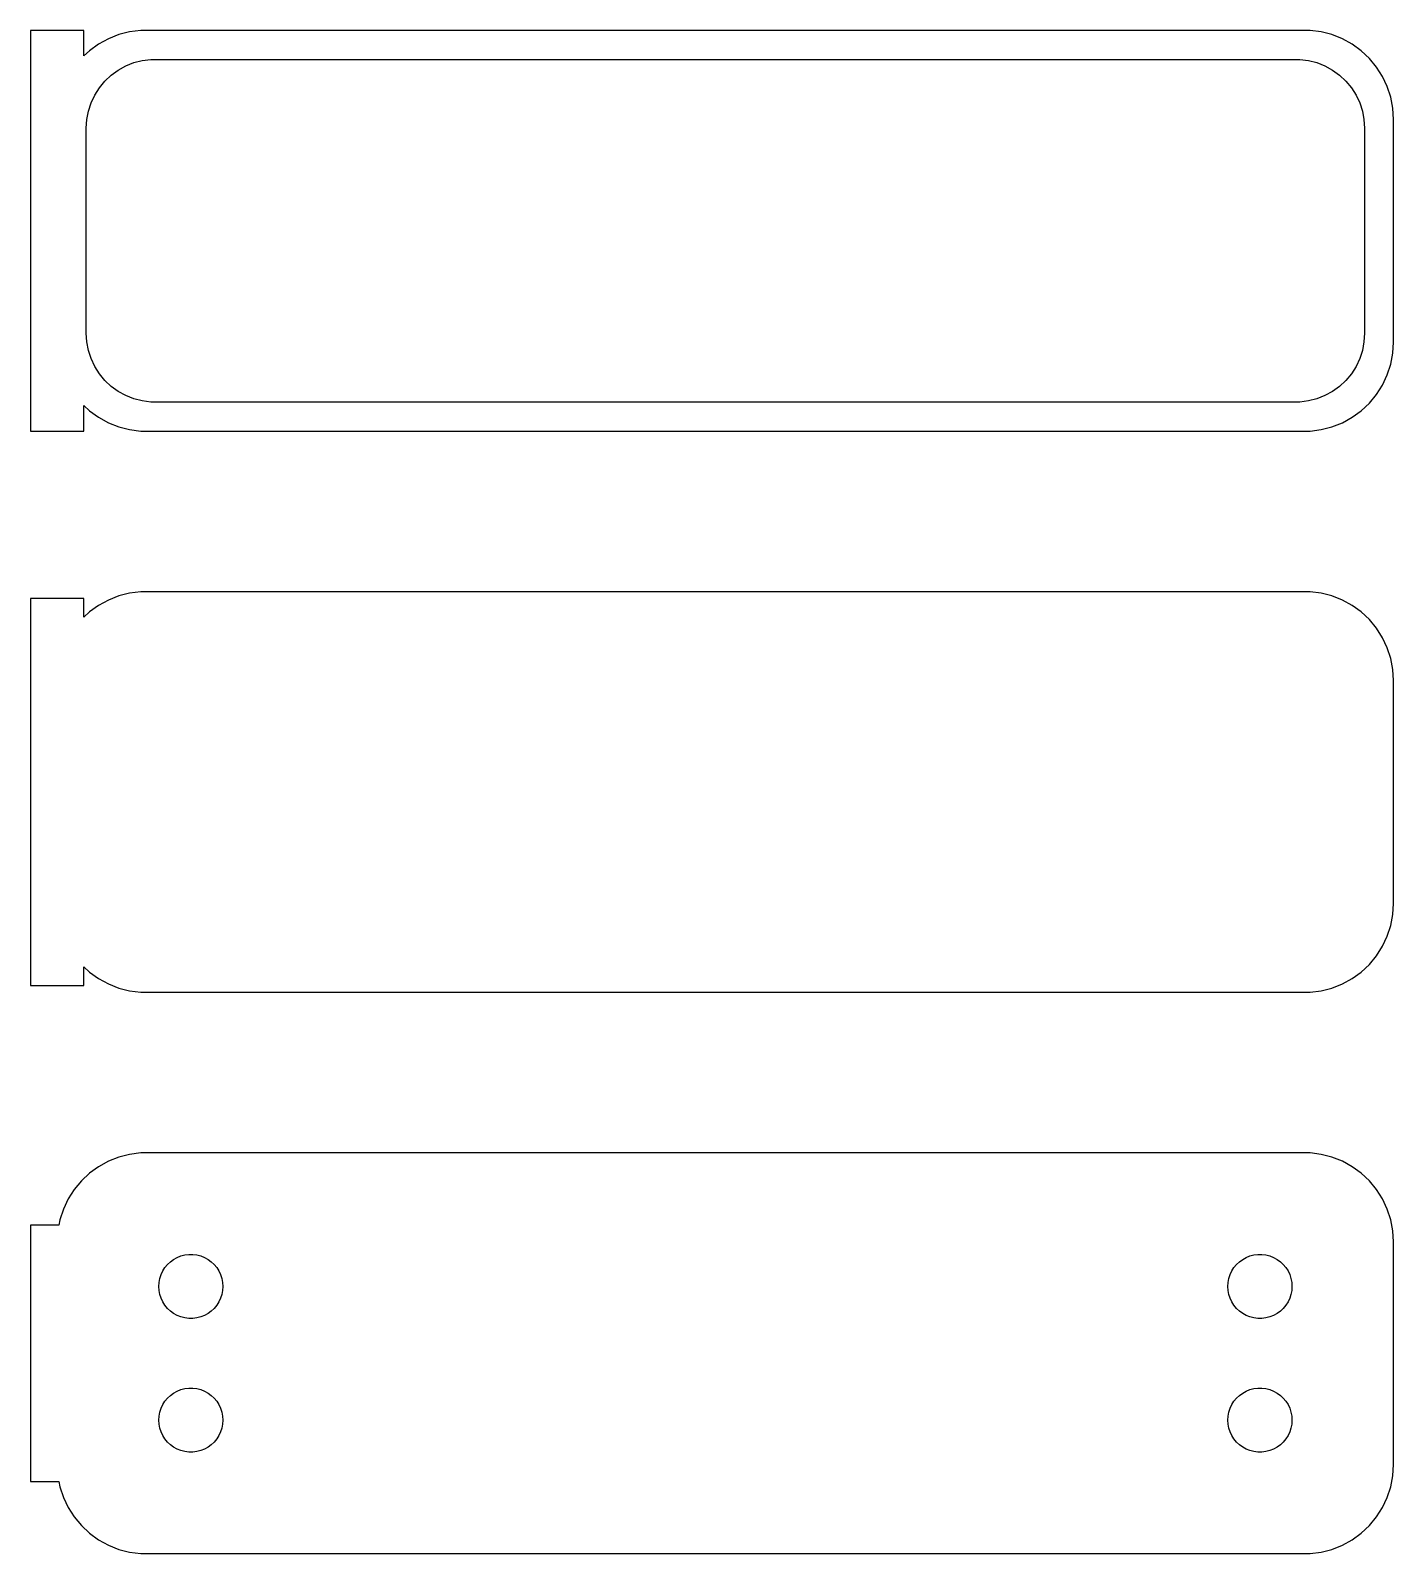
# Model space of a CAD drawing. Header units: metres. Extents: x -39 to 37.5, y 51.8 to 137.2.
import ezdxf

# ---------------------------------------------------------------- set-up
doc = ezdxf.new("R2010")
doc.units = ezdxf.units.M

msp = doc.modelspace()

# ---------------------------------------------------------------- linework, layer by layer
for p, q in [((-36, 137.24), (-39, 137.24)), ((-39, 137.24), (-39, 114.76)), ((-36, 135.809), (-36, 137.24)), ((-34.6289, 136.774), (-35.1791, 136.472)), ((-34.0451, 137.005), (-34.6289, 136.774)), ((-33.4369, 137.161), (-34.0451, 137.005)), ((-32.8139, 137.24), (-33.4369, 137.161)), ((32.8139, 137.24), (-32.8139, 137.24)), ((33.4369, 137.161), (32.8139, 137.24)), ((34.0451, 137.005), (33.4369, 137.161)), ((34.6289, 136.774), (34.0451, 137.005)), ((35.1791, 136.472), (34.6289, 136.774)), ((-35.6871, 136.103), (-36, 135.809)), ((-35.1791, 136.472), (-35.6871, 136.103)), ((35.6871, 136.103), (35.1791, 136.472)), ((36.1448, 135.673), (35.6871, 136.103)), ((-34.0751, 135.02), (-33.6489, 135.254)), ((-33.6489, 135.254), (-33.1967, 135.433)), ((-33.1967, 135.433), (-32.7256, 135.554)), ((-32.7256, 135.554), (-32.2432, 135.615)), ((-32.2432, 135.615), (32.2432, 135.615)), ((32.2432, 135.615), (32.7256, 135.554)), ((32.7256, 135.554), (33.1967, 135.433)), ((33.1967, 135.433), (33.6489, 135.254)), ((33.6489, 135.254), (34.0751, 135.02)), ((36.5451, 135.189), (36.1448, 135.673)), ((36.8815, 134.659), (36.5451, 135.189)), ((-35.133, 134.026), (-34.823, 134.401)), ((-34.823, 134.401), (-34.4685, 134.734)), ((-34.4685, 134.734), (-34.0751, 135.02)), ((34.0751, 135.02), (34.4685, 134.734)), ((34.4685, 134.734), (34.823, 134.401)), ((34.823, 134.401), (35.133, 134.026)), ((37.1489, 134.091), (36.8815, 134.659)), ((-35.6007, 133.176), (-35.3936, 133.616)), ((-35.3936, 133.616), (-35.133, 134.026)), ((35.133, 134.026), (35.3936, 133.616)), ((35.3936, 133.616), (35.6007, 133.176)), ((37.3429, 133.493), (37.1489, 134.091)), ((37.4606, 132.877), (37.3429, 133.493)), ((-35.8421, 132.235), (-35.751, 132.713)), ((-35.751, 132.713), (-35.6007, 133.176)), ((35.6007, 133.176), (35.751, 132.713)), ((35.751, 132.713), (35.8421, 132.235)), ((37.5, 132.25), (37.4606, 132.877)), ((-35.8726, 131.75), (-35.8421, 132.235)), ((-35.8726, 120.25), (-35.8726, 131.75)), ((35.8421, 132.235), (35.8726, 131.75)), ((35.8726, 131.75), (35.8726, 120.25)), ((37.5, 119.75), (37.5, 132.25)), ((-35.8421, 119.765), (-35.8726, 120.25)), ((-35.751, 119.287), (-35.8421, 119.765)), ((35.8421, 119.765), (35.751, 119.287)), ((35.8726, 120.25), (35.8421, 119.765)), ((37.4606, 119.123), (37.5, 119.75)), ((-35.6007, 118.824), (-35.751, 119.287)), ((-35.3936, 118.384), (-35.6007, 118.824)), ((35.6007, 118.824), (35.3936, 118.384)), ((35.751, 119.287), (35.6007, 118.824)), ((37.3429, 118.507), (37.4606, 119.123)), ((-35.133, 117.974), (-35.3936, 118.384)), ((-34.823, 117.599), (-35.133, 117.974)), ((35.133, 117.974), (34.823, 117.599)), ((35.3936, 118.384), (35.133, 117.974)), ((37.1489, 117.909), (37.3429, 118.507)), ((-34.4685, 117.266), (-34.823, 117.599)), ((-34.0751, 116.98), (-34.4685, 117.266)), ((34.4685, 117.266), (34.0751, 116.98)), ((34.823, 117.599), (34.4685, 117.266)), ((36.5451, 116.811), (36.8815, 117.341)), ((36.8815, 117.341), (37.1489, 117.909)), ((-33.6489, 116.746), (-34.0751, 116.98)), ((-33.1967, 116.567), (-33.6489, 116.746)), ((-32.7256, 116.446), (-33.1967, 116.567)), ((-32.2432, 116.385), (-32.7256, 116.446)), ((32.2432, 116.385), (-32.2432, 116.385)), ((32.7256, 116.446), (32.2432, 116.385)), ((33.1967, 116.567), (32.7256, 116.446)), ((33.6489, 116.746), (33.1967, 116.567)), ((34.0751, 116.98), (33.6489, 116.746)), ((35.6871, 115.897), (36.1448, 116.327)), ((36.1448, 116.327), (36.5451, 116.811)), ((-36, 116.191), (-35.6871, 115.897)), ((-36, 114.76), (-36, 116.191)), ((-35.6871, 115.897), (-35.1791, 115.528)), ((-35.1791, 115.528), (-34.6289, 115.226)), ((34.6289, 115.226), (35.1791, 115.528)), ((35.1791, 115.528), (35.6871, 115.897)), ((-39, 114.76), (-36, 114.76)), ((-34.6289, 115.226), (-34.0451, 114.995)), ((-34.0451, 114.995), (-33.4369, 114.839)), ((-33.4369, 114.839), (-32.8139, 114.76)), ((-32.8139, 114.76), (32.8139, 114.76)), ((32.8139, 114.76), (33.4369, 114.839)), ((33.4369, 114.839), (34.0451, 114.995)), ((34.0451, 114.995), (34.6289, 115.226)), ((-36, 105.365), (-39, 105.365)), ((-39, 105.365), (-39, 83.6352)), ((-36, 104.309), (-36, 105.365)), ((-34.6289, 105.274), (-35.1791, 104.972)), ((-34.0451, 105.505), (-34.6289, 105.274)), ((-33.4369, 105.661), (-34.0451, 105.505)), ((-32.8139, 105.74), (-33.4369, 105.661)), ((32.8139, 105.74), (-32.8139, 105.74)), ((33.4369, 105.661), (32.8139, 105.74)), ((34.0451, 105.505), (33.4369, 105.661)), ((34.6289, 105.274), (34.0451, 105.505)), ((35.1791, 104.972), (34.6289, 105.274)), ((-35.6871, 104.603), (-36, 104.309)), ((-35.1791, 104.972), (-35.6871, 104.603)), ((35.6871, 104.603), (35.1791, 104.972)), ((36.1448, 104.173), (35.6871, 104.603)), ((36.5451, 103.689), (36.1448, 104.173)), ((36.8815, 103.159), (36.5451, 103.689)), ((37.1489, 102.591), (36.8815, 103.159)), ((37.3429, 101.993), (37.1489, 102.591)), ((37.4606, 101.377), (37.3429, 101.993)), ((37.5, 100.75), (37.4606, 101.377)), ((37.5, 88.25), (37.5, 100.75)), ((37.4606, 87.6233), (37.5, 88.25)), ((37.3429, 87.0066), (37.4606, 87.6233)), ((36.8815, 85.8412), (37.1489, 86.4094)), ((37.1489, 86.4094), (37.3429, 87.0066)), ((36.5451, 85.3111), (36.8815, 85.8412)), ((-36, 83.6352), (-36, 84.6913)), ((-36, 84.6913), (-35.6871, 84.3974)), ((35.6871, 84.3974), (36.1448, 84.8273)), ((36.1448, 84.8273), (36.5451, 85.3111)), ((-35.6871, 84.3974), (-35.1791, 84.0284)), ((-35.1791, 84.0284), (-34.6289, 83.7259)), ((34.6289, 83.7259), (35.1791, 84.0284)), ((35.1791, 84.0284), (35.6871, 84.3974)), ((-39, 83.6352), (-36, 83.6352)), ((-34.6289, 83.7259), (-34.0451, 83.4947)), ((-34.0451, 83.4947), (-33.4369, 83.3386)), ((-33.4369, 83.3386), (-32.8139, 83.2599)), ((-32.8139, 83.2599), (32.8139, 83.2599)), ((32.8139, 83.2599), (33.4369, 83.3386)), ((33.4369, 83.3386), (34.0451, 83.4947)), ((34.0451, 83.4947), (34.6289, 83.7259)), ((-34.6289, 73.7741), (-35.1791, 73.4716)), ((-34.0451, 74.0053), (-34.6289, 73.7741)), ((-33.4369, 74.1614), (-34.0451, 74.0053)), ((-32.8139, 74.2401), (-33.4369, 74.1614)), ((32.8139, 74.2401), (-32.8139, 74.2401)), ((33.4369, 74.1614), (32.8139, 74.2401)), ((34.0451, 74.0053), (33.4369, 74.1614)), ((34.6289, 73.7741), (34.0451, 74.0053)), ((35.1791, 73.4716), (34.6289, 73.7741)), ((-36.1448, 72.6727), (-36.5451, 72.1889)), ((-35.6871, 73.1026), (-36.1448, 72.6727)), ((-35.1791, 73.4716), (-35.6871, 73.1026)), ((35.6871, 73.1026), (35.1791, 73.4716)), ((36.1448, 72.6727), (35.6871, 73.1026)), ((36.5451, 72.1889), (36.1448, 72.6727)), ((-36.5451, 72.1889), (-36.8815, 71.6588)), ((36.8815, 71.6588), (36.5451, 72.1889)), ((-37.1489, 71.0906), (-37.3429, 70.4934)), ((-36.8815, 71.6588), (-37.1489, 71.0906)), ((37.1489, 71.0906), (36.8815, 71.6588)), ((37.3429, 70.4934), (37.1489, 71.0906)), ((-37.4, 70.1942), (-39, 70.1942)), ((-39, 70.1942), (-39, 55.8058)), ((-37.3429, 70.4934), (-37.4, 70.1942)), ((37.4606, 69.8767), (37.3429, 70.4934)), ((37.5, 69.25), (37.4606, 69.8767)), ((37.5, 56.75), (37.5, 69.25)), ((-30.7664, 68.3787), (-30.5562, 68.4619)), ((-30.5562, 68.4619), (-30.3373, 68.5181)), ((-30.3373, 68.5181), (-30.113, 68.5464)), ((-30.113, 68.5464), (-29.887, 68.5464)), ((-29.887, 68.5464), (-29.6627, 68.5181)), ((-29.6627, 68.5181), (-29.4438, 68.4619)), ((-29.4438, 68.4619), (-29.2336, 68.3787)), ((29.2336, 68.3787), (29.4438, 68.4619)), ((29.4438, 68.4619), (29.6627, 68.5181)), ((29.6627, 68.5181), (29.887, 68.5464)), ((29.887, 68.5464), (30.113, 68.5464)), ((30.113, 68.5464), (30.3373, 68.5181)), ((30.3373, 68.5181), (30.5562, 68.4619)), ((30.5562, 68.4619), (30.7664, 68.3787)), ((-31.6736, 67.4126), (-31.5773, 67.6171)), ((-31.5773, 67.6171), (-31.4562, 67.808)), ((-31.4562, 67.808), (-31.3121, 67.9822)), ((-31.3121, 67.9822), (-31.1474, 68.1369)), ((-31.1474, 68.1369), (-30.9645, 68.2698)), ((-30.9645, 68.2698), (-30.7664, 68.3787)), ((-29.2336, 68.3787), (-29.0355, 68.2698)), ((-29.0355, 68.2698), (-28.8526, 68.1369)), ((-28.8526, 68.1369), (-28.6879, 67.9822)), ((-28.6879, 67.9822), (-28.5438, 67.808)), ((-28.5438, 67.808), (-28.4226, 67.6171)), ((-28.4226, 67.6171), (-28.3264, 67.4126)), ((28.3264, 67.4126), (28.4226, 67.6171)), ((28.4226, 67.6171), (28.5438, 67.808)), ((28.5438, 67.808), (28.6879, 67.9822)), ((28.6879, 67.9822), (28.8526, 68.1369)), ((28.8526, 68.1369), (29.0355, 68.2698)), ((29.0355, 68.2698), (29.2336, 68.3787)), ((30.7664, 68.3787), (30.9645, 68.2698)), ((30.9645, 68.2698), (31.1474, 68.1369)), ((31.1474, 68.1369), (31.3121, 67.9822)), ((31.3121, 67.9822), (31.4562, 67.808)), ((31.4562, 67.808), (31.5773, 67.6171)), ((31.5773, 67.6171), (31.6736, 67.4126)), ((-31.8, 66.75), (-31.7858, 66.9756)), ((-31.7858, 66.5244), (-31.8, 66.75)), ((-31.7858, 66.9756), (-31.7434, 67.1976)), ((-31.7434, 67.1976), (-31.6736, 67.4126)), ((-28.3264, 67.4126), (-28.2565, 67.1976)), ((-28.2565, 67.1976), (-28.2142, 66.9756)), ((-28.2142, 66.9756), (-28.2, 66.75)), ((-28.2, 66.75), (-28.2142, 66.5244)), ((28.2, 66.75), (28.2142, 66.9756)), ((28.2142, 66.5244), (28.2, 66.75)), ((28.2142, 66.9756), (28.2565, 67.1976)), ((28.2565, 67.1976), (28.3264, 67.4126)), ((31.6736, 67.4126), (31.7434, 67.1976)), ((31.7434, 67.1976), (31.7858, 66.9756)), ((31.7858, 66.9756), (31.8, 66.75)), ((31.8, 66.75), (31.7858, 66.5244)), ((-31.7434, 66.3024), (-31.7858, 66.5244)), ((-31.6736, 66.0874), (-31.7434, 66.3024)), ((-31.5773, 65.8828), (-31.6736, 66.0874)), ((-31.4562, 65.692), (-31.5773, 65.8828)), ((-28.4226, 65.8828), (-28.5438, 65.692)), ((-28.3264, 66.0874), (-28.4226, 65.8828)), ((-28.2565, 66.3024), (-28.3264, 66.0874)), ((-28.2142, 66.5244), (-28.2565, 66.3024)), ((28.2565, 66.3024), (28.2142, 66.5244)), ((28.3264, 66.0874), (28.2565, 66.3024)), ((28.4226, 65.8828), (28.3264, 66.0874)), ((28.5438, 65.692), (28.4226, 65.8828)), ((31.5773, 65.8828), (31.4562, 65.692)), ((31.6736, 66.0874), (31.5773, 65.8828)), ((31.7434, 66.3024), (31.6736, 66.0874)), ((31.7858, 66.5244), (31.7434, 66.3024)), ((-31.3121, 65.5178), (-31.4562, 65.692)), ((-31.1474, 65.3631), (-31.3121, 65.5178)), ((-30.9645, 65.2302), (-31.1474, 65.3631)), ((-30.7664, 65.1213), (-30.9645, 65.2302)), ((-30.5562, 65.0381), (-30.7664, 65.1213)), ((-30.3373, 64.9819), (-30.5562, 65.0381)), ((-30.113, 64.9536), (-30.3373, 64.9819)), ((-29.6627, 64.9819), (-29.887, 64.9536)), ((-29.4438, 65.0381), (-29.6627, 64.9819)), ((-29.2336, 65.1213), (-29.4438, 65.0381)), ((-29.0355, 65.2302), (-29.2336, 65.1213)), ((-28.8526, 65.3631), (-29.0355, 65.2302)), ((-28.6879, 65.5178), (-28.8526, 65.3631)), ((-28.5438, 65.692), (-28.6879, 65.5178)), ((28.6879, 65.5178), (28.5438, 65.692)), ((28.8526, 65.3631), (28.6879, 65.5178)), ((29.0355, 65.2302), (28.8526, 65.3631)), ((29.2336, 65.1213), (29.0355, 65.2302)), ((29.4438, 65.0381), (29.2336, 65.1213)), ((29.6627, 64.9819), (29.4438, 65.0381)), ((29.887, 64.9536), (29.6627, 64.9819)), ((30.3373, 64.9819), (30.113, 64.9536)), ((30.5562, 65.0381), (30.3373, 64.9819)), ((30.7664, 65.1213), (30.5562, 65.0381)), ((30.9645, 65.2302), (30.7664, 65.1213)), ((31.1474, 65.3631), (30.9645, 65.2302)), ((31.3121, 65.5178), (31.1474, 65.3631)), ((31.4562, 65.692), (31.3121, 65.5178)), ((-29.887, 64.9536), (-30.113, 64.9536)), ((30.113, 64.9536), (29.887, 64.9536)), ((-31.1474, 60.6369), (-30.9645, 60.7698)), ((-30.9645, 60.7698), (-30.7664, 60.8787)), ((-30.7664, 60.8787), (-30.5562, 60.9619)), ((-30.5562, 60.9619), (-30.3373, 61.0181)), ((-30.3373, 61.0181), (-30.113, 61.0464)), ((-30.113, 61.0464), (-29.887, 61.0464)), ((-29.887, 61.0464), (-29.6627, 61.0181)), ((-29.6627, 61.0181), (-29.4438, 60.9619)), ((-29.4438, 60.9619), (-29.2336, 60.8787)), ((-29.2336, 60.8787), (-29.0355, 60.7698)), ((-29.0355, 60.7698), (-28.8526, 60.6369)), ((28.8526, 60.6369), (29.0355, 60.7698)), ((29.0355, 60.7698), (29.2336, 60.8787)), ((29.2336, 60.8787), (29.4438, 60.9619)), ((29.4438, 60.9619), (29.6627, 61.0181)), ((29.6627, 61.0181), (29.887, 61.0464)), ((29.887, 61.0464), (30.113, 61.0464)), ((30.113, 61.0464), (30.3373, 61.0181)), ((30.3373, 61.0181), (30.5562, 60.9619)), ((30.5562, 60.9619), (30.7664, 60.8787)), ((30.7664, 60.8787), (30.9645, 60.7698)), ((30.9645, 60.7698), (31.1474, 60.6369)), ((-31.7434, 59.6976), (-31.6736, 59.9126)), ((-31.6736, 59.9126), (-31.5773, 60.1172)), ((-31.5773, 60.1172), (-31.4562, 60.308)), ((-31.4562, 60.308), (-31.3121, 60.4822)), ((-31.3121, 60.4822), (-31.1474, 60.6369)), ((-28.8526, 60.6369), (-28.6879, 60.4822)), ((-28.6879, 60.4822), (-28.5438, 60.308)), ((-28.5438, 60.308), (-28.4226, 60.1172)), ((-28.4226, 60.1172), (-28.3264, 59.9126)), ((-28.3264, 59.9126), (-28.2565, 59.6976)), ((28.2565, 59.6976), (28.3264, 59.9126)), ((28.3264, 59.9126), (28.4226, 60.1172)), ((28.4226, 60.1172), (28.5438, 60.308)), ((28.5438, 60.308), (28.6879, 60.4822)), ((28.6879, 60.4822), (28.8526, 60.6369)), ((31.1474, 60.6369), (31.3121, 60.4822)), ((31.3121, 60.4822), (31.4562, 60.308)), ((31.4562, 60.308), (31.5773, 60.1172)), ((31.5773, 60.1172), (31.6736, 59.9126)), ((31.6736, 59.9126), (31.7434, 59.6976)), ((-31.8, 59.25), (-31.7858, 59.4756)), ((-31.7858, 59.0244), (-31.8, 59.25)), ((-31.7858, 59.4756), (-31.7434, 59.6976)), ((-31.7434, 58.8024), (-31.7858, 59.0244)), ((-28.2565, 59.6976), (-28.2142, 59.4756)), ((-28.2142, 59.0244), (-28.2565, 58.8024)), ((-28.2142, 59.4756), (-28.2, 59.25)), ((-28.2, 59.25), (-28.2142, 59.0244)), ((28.2, 59.25), (28.2142, 59.4756)), ((28.2142, 59.0244), (28.2, 59.25)), ((28.2142, 59.4756), (28.2565, 59.6976)), ((28.2565, 58.8024), (28.2142, 59.0244)), ((31.7434, 59.6976), (31.7858, 59.4756)), ((31.7858, 59.0244), (31.7434, 58.8024)), ((31.7858, 59.4756), (31.8, 59.25)), ((31.8, 59.25), (31.7858, 59.0244)), ((-31.6736, 58.5874), (-31.7434, 58.8024)), ((-31.5773, 58.3829), (-31.6736, 58.5874)), ((-31.4562, 58.192), (-31.5773, 58.3829)), ((-31.3121, 58.0178), (-31.4562, 58.192)), ((-28.5438, 58.192), (-28.6879, 58.0178)), ((-28.4226, 58.3829), (-28.5438, 58.192)), ((-28.3264, 58.5874), (-28.4226, 58.3829)), ((-28.2565, 58.8024), (-28.3264, 58.5874)), ((28.3264, 58.5874), (28.2565, 58.8024)), ((28.4226, 58.3829), (28.3264, 58.5874)), ((28.5438, 58.192), (28.4226, 58.3829)), ((28.6879, 58.0178), (28.5438, 58.192)), ((31.4562, 58.192), (31.3121, 58.0178)), ((31.5773, 58.3829), (31.4562, 58.192)), ((31.6736, 58.5874), (31.5773, 58.3829)), ((31.7434, 58.8024), (31.6736, 58.5874)), ((-31.1474, 57.8631), (-31.3121, 58.0178)), ((-30.9645, 57.7302), (-31.1474, 57.8631)), ((-30.7664, 57.6213), (-30.9645, 57.7302)), ((-30.5562, 57.5381), (-30.7664, 57.6213)), ((-30.3373, 57.4819), (-30.5562, 57.5381)), ((-30.113, 57.4536), (-30.3373, 57.4819)), ((-29.887, 57.4536), (-30.113, 57.4536)), ((-29.6627, 57.4819), (-29.887, 57.4536)), ((-29.4438, 57.5381), (-29.6627, 57.4819)), ((-29.2336, 57.6213), (-29.4438, 57.5381)), ((-29.0355, 57.7302), (-29.2336, 57.6213)), ((-28.8526, 57.8631), (-29.0355, 57.7302)), ((-28.6879, 58.0178), (-28.8526, 57.8631)), ((28.8526, 57.8631), (28.6879, 58.0178)), ((29.0355, 57.7302), (28.8526, 57.8631)), ((29.2336, 57.6213), (29.0355, 57.7302)), ((29.4438, 57.5381), (29.2336, 57.6213)), ((29.6627, 57.4819), (29.4438, 57.5381)), ((29.887, 57.4536), (29.6627, 57.4819)), ((30.113, 57.4536), (29.887, 57.4536)), ((30.3373, 57.4819), (30.113, 57.4536)), ((30.5562, 57.5381), (30.3373, 57.4819)), ((30.7664, 57.6213), (30.5562, 57.5381)), ((30.9645, 57.7302), (30.7664, 57.6213)), ((31.1474, 57.8631), (30.9645, 57.7302)), ((31.3121, 58.0178), (31.1474, 57.8631)), ((37.4606, 56.1233), (37.5, 56.75)), ((-39, 55.8058), (-37.4, 55.8058)), ((-37.4, 55.8058), (-37.3429, 55.5066)), ((37.3429, 55.5066), (37.4606, 56.1233)), ((-37.3429, 55.5066), (-37.1489, 54.9094)), ((-37.1489, 54.9094), (-36.8815, 54.3412)), ((36.8815, 54.3412), (37.1489, 54.9094)), ((37.1489, 54.9094), (37.3429, 55.5066)), ((-36.8815, 54.3412), (-36.5451, 53.8111)), ((36.5451, 53.8111), (36.8815, 54.3412)), ((-36.5451, 53.8111), (-36.1448, 53.3273)), ((-36.1448, 53.3273), (-35.6871, 52.8974)), ((35.6871, 52.8974), (36.1448, 53.3273)), ((36.1448, 53.3273), (36.5451, 53.8111)), ((-35.6871, 52.8974), (-35.1791, 52.5284)), ((-35.1791, 52.5284), (-34.6289, 52.2259)), ((-34.6289, 52.2259), (-34.0451, 51.9947)), ((34.0451, 51.9947), (34.6289, 52.2259)), ((34.6289, 52.2259), (35.1791, 52.5284)), ((35.1791, 52.5284), (35.6871, 52.8974)), ((-34.0451, 51.9947), (-33.4369, 51.8386)), ((-33.4369, 51.8386), (-32.8139, 51.7599)), ((-32.8139, 51.7599), (32.8139, 51.7599)), ((32.8139, 51.7599), (33.4369, 51.8386)), ((33.4369, 51.8386), (34.0451, 51.9947))]:
    msp.add_line(p, q)

doc.saveas('drawing.dxf')
